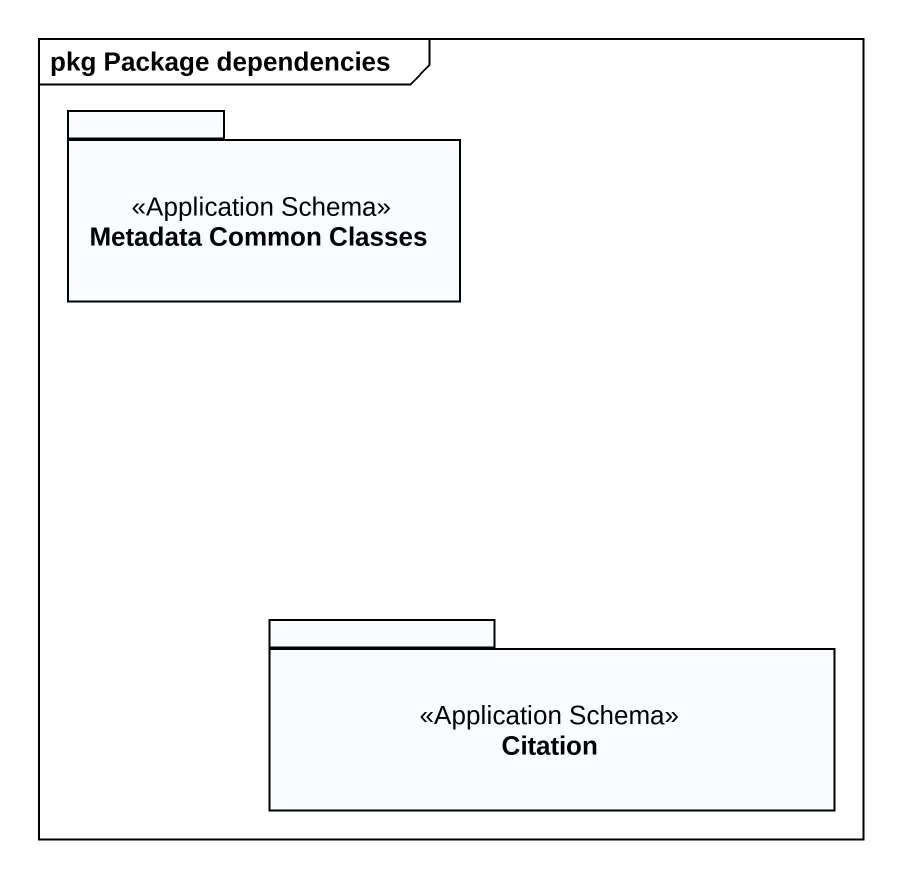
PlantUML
@startuml
mainframe pkg Package dependencies
package "Metadata Common Classes" as Metadata_Common_Classes <<Application Schema>> {
}
package Citation <<Application Schema>> {
}
@enduml
